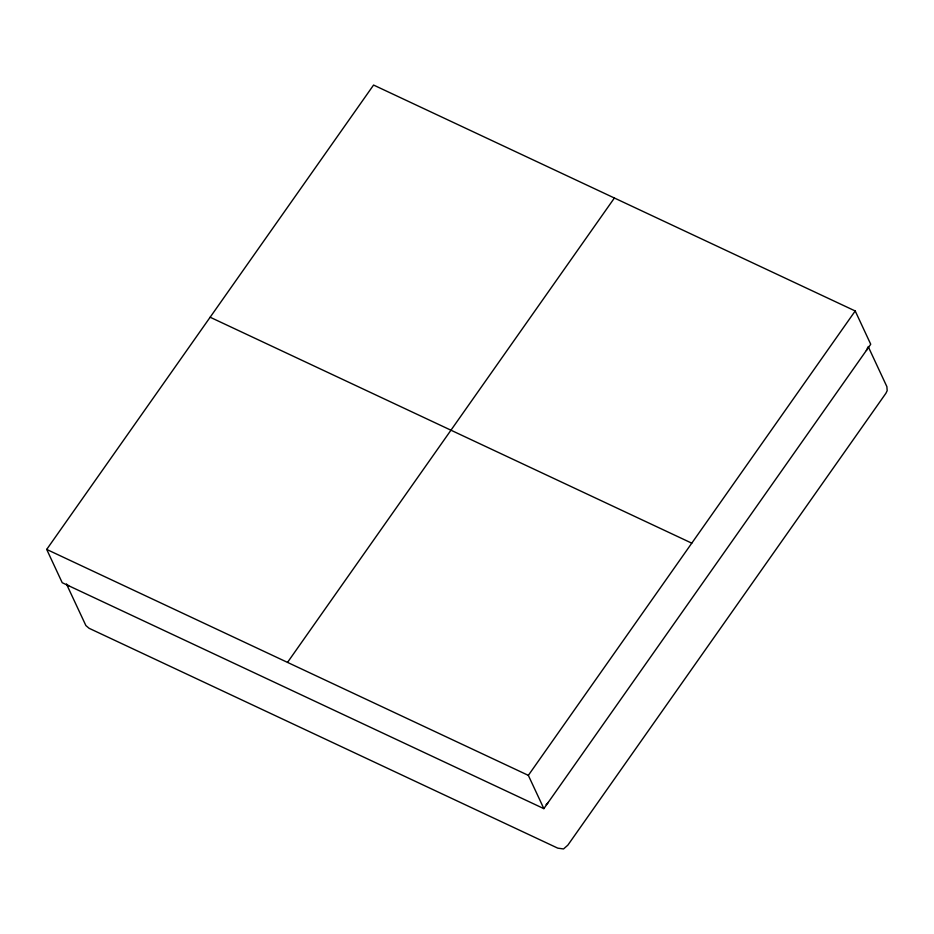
<?xml version="1.0" encoding="UTF-8"?>
<svg xmlns="http://www.w3.org/2000/svg" width="934" height="934" viewBox="0 0 934 934"><rect width="100%" height="100%" fill="white"/><g stroke="black" fill="none" stroke-linecap="round" stroke-linejoin="round"><path stroke-width="1.4" d="M46.7 549.426L373.577 85.052L855.217 310.975L870.733 344.261L543.857 808.634L62.216 582.711L46.7 549.426L528.34 775.36L543.857 808.634M287.52 662.393L614.397 198.008M528.34 775.36L855.217 310.975M210.138 317.233L691.779 543.168M868.153 346.491L886.88 386.653L887.183 390.669L885.899 393.296L567.825 845.177L563.529 848.948L557.761 848.142L89.092 628.29L85.881 625.558L66.618 584.357M68.707 585.746A8.067 6.69 -25 0 1 66.559 584.112M867.523 347.88A8.067 6.69 -25 0 1 866.343 350.507M548.258 802.388A8.067 6.69 -25 0 1 546.075 804.548"/></g></svg>
